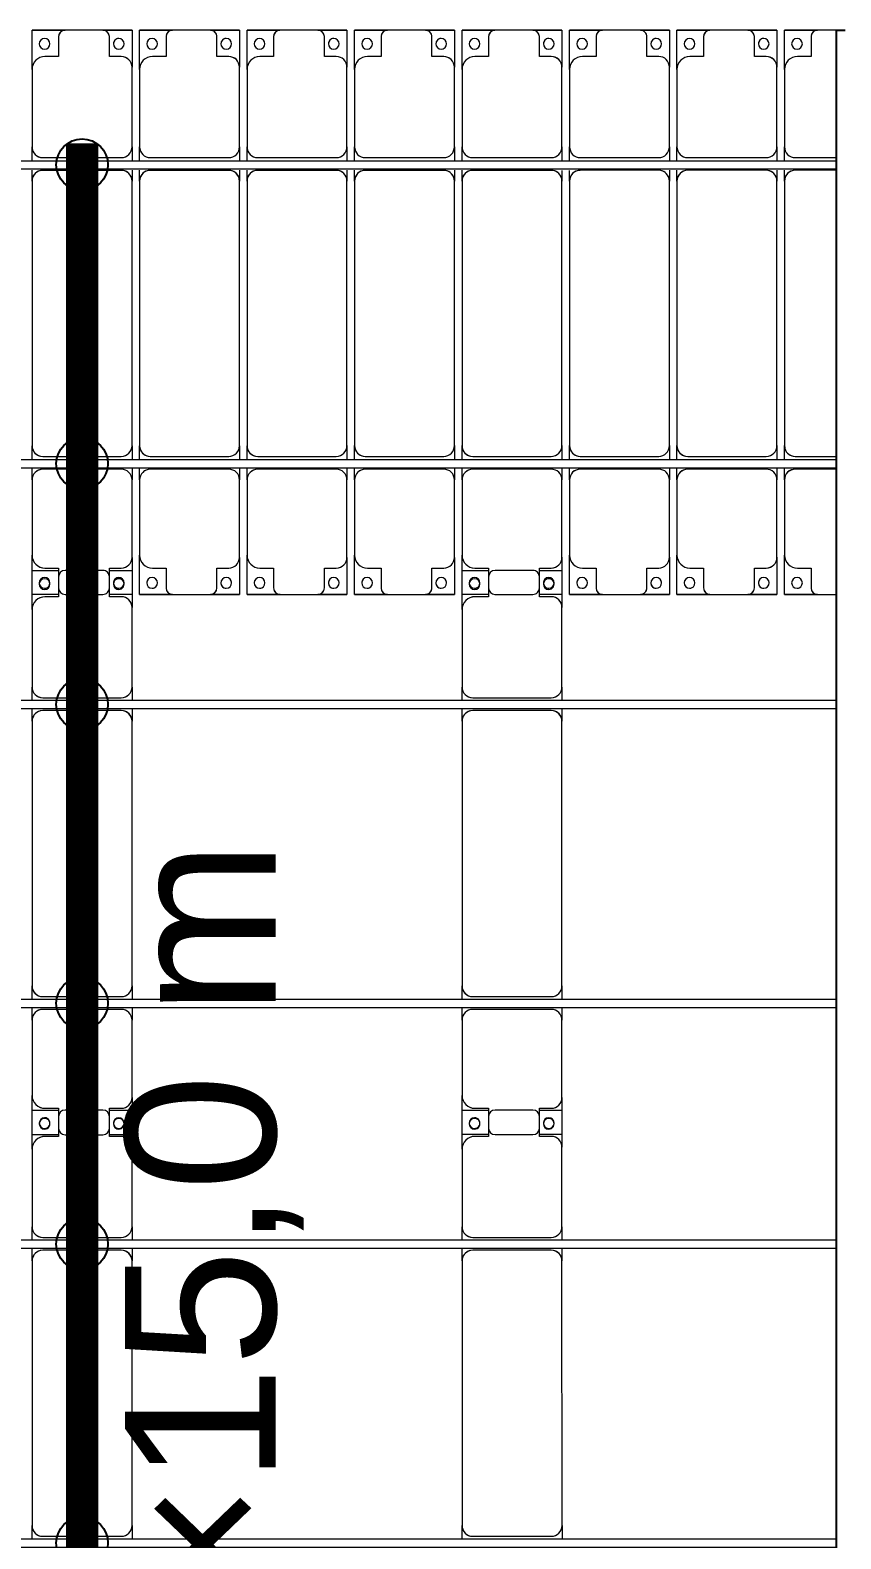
# Model space of a CAD drawing. Header units: millimetres. Extents: x -496478 to -186190, y -204059 to -87354.
# Drawn here: x -460983 to -457212, y -117364 to -110347 of the extents above; entities that cross this region are included whole.
import ezdxf

# ---------------------------------------------------------------- set-up
doc = ezdxf.new("R2010")
doc.units = ezdxf.units.MM
for name, color, linetype, lineweight in [('A-DETL-MBND', 5, 'Continuous', 9), ('A-GENM', 13, 'Continuous', 9), ('S-BEAM', 12, 'Continuous', 9)]:
    doc.layers.add(name, color=color, linetype=linetype, lineweight=lineweight)
doc.layers.add('GC-GHI CHU', color=2, linetype='Continuous')
doc.layers.add('GC-HOP 40x60 GIA CUONG', color=1, linetype='Continuous')
doc.styles.add('GC_VN', font='arial.ttf')

# ---------------------------------------------------------------- blocks, each defined once
blk = doc.blocks.new('Dầm C52 - Dầm C52-24915-BỐ TRÍ KHUNG KẾT CẤU BÈ PIN 01')
at = {"layer": 'S-BEAM', "color": 1}
for p, q in [((79450.1, 20), (85410.1, 20)), ((85410.1, -20), (79450.1, -20))]:
    blk.add_line(p, q, dxfattribs=at)
blk = doc.blocks.new('Dai phao do pin - DẢI PHAO ĐỠ PIN-V105-BỐ TRÍ KHUNG KẾT CẤU BÈ PIN 01')
at = {"layer": 'A-DETL-MBND', "color": 8}
for p, q in [((64578, 241.6), (64639.7, 241.6)), ((65870.3, 241.6), (64639.7, 241.6)), ((65870.3, 241.6), (65928, 241.6)), ((65968, 241.6), (66029.7, 241.6)), ((66389.7, 241.6), (66029.7, 241.6)), ((66389.7, 241.6), (66572.2, 241.6)), ((66457.8, 241.6), (66640.3, 241.6)), ((66457.8, 118.2), (66457.8, 241.6)), ((66572.2, 241.6), (66572.2, 118.2)), ((66990.3, 241.6), (66640.3, 241.6)), ((66990.3, 241.6), (67048, 241.6)), ((67088, 241.6), (67149.7, 241.6)), ((68380.3, 241.6), (67149.7, 241.6)), ((68380.3, 241.6), (68438, 241.6)), ((68478, 241.6), (68539.7, 241.6)), ((68899.7, 241.6), (68539.7, 241.6)), ((68899.7, 241.6), (69082.2, 241.6)), ((69082.2, 241.6), (69082.2, 118.2)), ((64589.7, 191.6), (64589.7, -173.4)), ((65920.3, -173.4), (65920.3, 191.6)), ((65979.7, 191.6), (65979.7, -173.4)), ((66449.7, 118.2), (66449.7, 181.6)), ((66580.3, 181.6), (66580.3, 118.2)), ((67040.3, -173.4), (67040.3, 191.6)), ((67099.7, 191.6), (67099.7, -173.4)), ((68430.3, -173.4), (68430.3, 191.6)), ((68489.7, 191.6), (68489.7, -173.4)), ((68959.7, 118.2), (68959.7, 181.6)), ((66542.2, 118.2), (66449.7, 118.2)), ((66457.8, 88.2), (66457.8, -88.2)), ((66580.3, 118.2), (66487.8, 118.2)), ((66572.2, -88.2), (66572.2, 88.2)), ((69052.2, 118.2), (68959.7, 118.2)), ((69082.2, -88.2), (69082.2, 88.2)), ((66449.7, -173.4), (66449.7, -118.2)), ((66449.7, -118.2), (66542.2, -118.2)), ((66457.8, -223.4), (66457.8, -118.2)), ((66487.8, -118.2), (66580.3, -118.2)), ((66572.2, -118.2), (66572.2, -223.4)), ((66580.3, -118.2), (66580.3, -173.4)), ((68959.7, -173.4), (68959.7, -118.2)), ((68959.7, -118.2), (69052.2, -118.2)), ((69082.2, -118.2), (69082.2, -223.4)), ((64639.7, -223.4), (64578, -223.4)), ((64639.7, -223.4), (65870.3, -223.4)), ((65928, -223.4), (65870.3, -223.4)), ((66029.7, -223.4), (65968, -223.4)), ((66029.7, -223.4), (66399.7, -223.4)), ((66572.2, -223.4), (66399.7, -223.4)), ((66630.3, -223.4), (66457.8, -223.4)), ((66630.3, -223.4), (66990.3, -223.4)), ((67048, -223.4), (66990.3, -223.4)), ((67149.7, -223.4), (67088, -223.4)), ((67149.7, -223.4), (68380.3, -223.4)), ((68438, -223.4), (68380.3, -223.4)), ((68539.7, -223.4), (68478, -223.4)), ((68539.7, -223.4), (68909.7, -223.4)), ((69082.2, -223.4), (68909.7, -223.4))]:
    blk.add_line(p, q, dxfattribs=at)
for centre, radius, start, end in [((64639.7, 191.6), 50, 90, 180), ((64639.7, 191.6), 50, 105, 180), ((65870.3, 191.6), 50, 0, 90), ((65870.3, 191.6), 50, 15, 90), ((66029.7, 191.6), 50, 90, 180), ((66029.7, 191.6), 50, 135, 180), ((66389.7, 181.6), 60, 0, 90), ((66389.7, 181.6), 60, 0, 45), ((66640.3, 181.6), 60, 90, 180), ((66640.3, 181.6), 60, 135, 180), ((66990.3, 191.6), 50, 0, 90), ((66990.3, 191.6), 50, 0, 45), ((67149.7, 191.6), 50, 90, 180), ((67149.7, 191.6), 50, 156.03087, 180), ((67149.7, 191.6), 50, 105, 150), ((68380.3, 191.6), 50, 0, 90), ((68380.3, 191.6), 50, 15, 90), ((68539.7, 191.6), 50, 90, 180), ((68539.7, 191.6), 50, 135, 180), ((68899.7, 181.6), 60, 0, 90), ((68899.7, 181.6), 60, 0, 45), ((66508.6, 183.2), 25, 0, 180), ((66508.6, 183.2), 25, 180, 0), ((66511.4, 183.2), 25, 0, 180), ((66511.4, 183.2), 25, 180, 0), ((66511.4, 183.2), 25, 180, 195), ((69018.6, 183.2), 25, 0, 180), ((69018.6, 183.2), 25, 180, 360), ((66487.8, 88.2), 30, 90, 180), ((66542.2, 88.2), 30, 360, 90), ((69052.2, 88.2), 30, 0, 90), ((66487.8, -88.2), 30, 180, 270), ((66508.6, -161.8), 25, 0, 180), ((66511.4, -161.8), 25, 0, 180), ((66511.4, -161.8), 25, 120, 180), ((66511.4, -161.8), 25, 75, 105), ((66508.6, -161.8), 25, 75, 90), ((66542.2, -88.2), 30, 270, 360), ((69018.6, -161.8), 25, 0, 180), ((69018.6, -161.8), 25, 60, 90), ((69052.2, -88.2), 30, 270, 0), ((64639.7, -173.4), 50, 180, 270), ((64639.7, -173.4), 50, 180, 270), ((65870.3, -173.4), 50, 270, 0), ((65870.3, -173.4), 50, 285, 0), ((66029.7, -173.4), 50, 180, 270), ((66029.7, -173.4), 50, 180, 225), ((66399.7, -173.4), 50, 270, 0), ((66399.7, -173.4), 50, 315, 0), ((66508.6, -161.8), 25, 180, 0), ((66511.4, -161.8), 25, 180, 360), ((66508.6, -161.8), 25, 30, 45), ((66508.6, -161.8), 25, 0, 15), ((66630.3, -173.4), 50, 180, 270), ((66630.3, -173.4), 50, 180, 225), ((66990.3, -173.4), 50, 270, 0), ((66990.3, -173.4), 50, 315, 360), ((67149.7, -173.4), 50, 180, 270), ((67149.7, -173.4), 50, 180, 270), ((68380.3, -173.4), 50, 270, 0), ((68380.3, -173.4), 50, 285, 0), ((68539.7, -173.4), 50, 180, 270), ((68539.7, -173.4), 50, 180, 225), ((68909.7, -173.4), 50, 270, 360), ((68909.7, -173.4), 50, 315, 360), ((69018.6, -161.8), 25, 180, 0), ((69018.6, -161.8), 25, 30, 45), ((69018.6, -161.8), 25, 0, 15)]:
    blk.add_arc(centre, radius, start, end, dxfattribs=at)
blk = doc.blocks.new('Dai phao do pin - DẢI PHAO ĐỠ PIN-V106-BỐ TRÍ KHUNG KẾT CẤU BÈ PIN 01')
at = {"layer": 'A-DETL-MBND', "color": 8}
for p, q in [((64578, 241.6), (64639.7, 241.6)), ((65870.3, 241.6), (64639.7, 241.6)), ((65870.3, 241.6), (65928, 241.6)), ((65968, 241.6), (66029.7, 241.6)), ((66389.7, 241.6), (66029.7, 241.6)), ((66389.7, 241.6), (66572.2, 241.6)), ((66457.8, 241.6), (66640.3, 241.6)), ((66457.8, 118.2), (66457.8, 241.6)), ((66572.2, 241.6), (66572.2, 118.2)), ((66990.3, 241.6), (66640.3, 241.6)), ((66990.3, 241.6), (67048, 241.6)), ((67088, 241.6), (67149.7, 241.6)), ((68380.3, 241.6), (67149.7, 241.6)), ((68380.3, 241.6), (68438, 241.6)), ((68478, 241.6), (68539.7, 241.6)), ((68899.7, 241.6), (68539.7, 241.6)), ((68899.7, 241.6), (69082.2, 241.6)), ((69082.2, 241.6), (69082.2, 118.2)), ((64589.7, 191.6), (64589.7, -173.4)), ((65920.3, -173.4), (65920.3, 191.6)), ((65979.7, 191.6), (65979.7, -173.4)), ((66449.7, 118.2), (66449.7, 181.6)), ((66580.3, 181.6), (66580.3, 118.2)), ((67040.3, -173.4), (67040.3, 191.6)), ((67099.7, 191.6), (67099.7, -173.4)), ((68430.3, -173.4), (68430.3, 191.6)), ((68489.7, 191.6), (68489.7, -173.4)), ((68959.7, 118.2), (68959.7, 181.6)), ((66542.2, 118.2), (66449.7, 118.2)), ((66457.8, 88.2), (66457.8, -88.2)), ((66580.3, 118.2), (66487.8, 118.2)), ((66572.2, -88.2), (66572.2, 88.2)), ((69052.2, 118.2), (68959.7, 118.2)), ((69082.2, -88.2), (69082.2, 88.2)), ((66449.7, -173.4), (66449.7, -118.2)), ((66449.7, -118.2), (66542.2, -118.2)), ((66457.8, -223.4), (66457.8, -118.2)), ((66487.8, -118.2), (66580.3, -118.2)), ((66572.2, -118.2), (66572.2, -223.4)), ((66580.3, -118.2), (66580.3, -173.4)), ((68959.7, -173.4), (68959.7, -118.2)), ((68959.7, -118.2), (69052.2, -118.2)), ((69082.2, -118.2), (69082.2, -223.4)), ((64639.7, -223.4), (64578, -223.4)), ((64639.7, -223.4), (65870.3, -223.4)), ((65928, -223.4), (65870.3, -223.4)), ((66029.7, -223.4), (65968, -223.4)), ((66029.7, -223.4), (66399.7, -223.4)), ((66572.2, -223.4), (66399.7, -223.4)), ((66630.3, -223.4), (66457.8, -223.4)), ((66630.3, -223.4), (66990.3, -223.4)), ((67048, -223.4), (66990.3, -223.4)), ((67149.7, -223.4), (67088, -223.4)), ((67149.7, -223.4), (68380.3, -223.4)), ((68438, -223.4), (68380.3, -223.4)), ((68539.7, -223.4), (68478, -223.4)), ((68539.7, -223.4), (68909.7, -223.4)), ((69082.2, -223.4), (68909.7, -223.4))]:
    blk.add_line(p, q, dxfattribs=at)
for centre, radius, start, end in [((64639.7, 191.6), 50, 90, 180), ((64639.7, 191.6), 50, 105, 180), ((65870.3, 191.6), 50, 0, 90), ((65870.3, 191.6), 50, 15, 90), ((66029.7, 191.6), 50, 90, 180), ((66029.7, 191.6), 50, 135, 180), ((66389.7, 181.6), 60, 0, 90), ((66389.7, 181.6), 60, 0, 45), ((66640.3, 181.6), 60, 90, 180), ((66640.3, 181.6), 60, 135, 180), ((66990.3, 191.6), 50, 0, 90), ((66990.3, 191.6), 50, 0, 45), ((67149.7, 191.6), 50, 90, 180), ((67149.7, 191.6), 50, 155.95135, 180), ((67149.7, 191.6), 50, 105, 150), ((68380.3, 191.6), 50, 0, 90), ((68380.3, 191.6), 50, 15, 90), ((68539.7, 191.6), 50, 90, 180), ((68539.7, 191.6), 50, 135, 180), ((68899.7, 181.6), 60, 0, 90), ((68899.7, 181.6), 60, 0, 45), ((66508.6, 183.2), 25, 0, 180), ((66508.6, 183.2), 25, 180, 0), ((66511.4, 183.2), 25, 0, 180), ((66511.4, 183.2), 25, 180, 0), ((66511.4, 183.2), 25, 180, 195), ((69018.6, 183.2), 25, 0, 180), ((69018.6, 183.2), 25, 180, 360), ((66487.8, 88.2), 30, 90, 180), ((66542.2, 88.2), 30, 360, 90), ((69052.2, 88.2), 30, 0, 90), ((66487.8, -88.2), 30, 180, 270), ((66508.6, -161.8), 25, 0, 180), ((66511.4, -161.8), 25, 0, 180), ((66511.4, -161.8), 25, 120, 180), ((66511.4, -161.8), 25, 75, 105), ((66508.6, -161.8), 25, 75, 90), ((66542.2, -88.2), 30, 270, 360), ((69018.6, -161.8), 25, 0, 180), ((69018.6, -161.8), 25, 60, 90), ((69052.2, -88.2), 30, 270, 0), ((64639.7, -173.4), 50, 180, 270), ((64639.7, -173.4), 50, 180, 270), ((65870.3, -173.4), 50, 270, 0), ((65870.3, -173.4), 50, 285, 0), ((66029.7, -173.4), 50, 180, 270), ((66029.7, -173.4), 50, 180, 225), ((66399.7, -173.4), 50, 270, 0), ((66399.7, -173.4), 50, 315, 0), ((66508.6, -161.8), 25, 180, 0), ((66511.4, -161.8), 25, 180, 360), ((66508.6, -161.8), 25, 30, 45), ((66508.6, -161.8), 25, 0, 15), ((66630.3, -173.4), 50, 180, 270), ((66630.3, -173.4), 50, 180, 225), ((66990.3, -173.4), 50, 270, 0), ((66990.3, -173.4), 50, 315, 360), ((67149.7, -173.4), 50, 180, 270), ((67149.7, -173.4), 50, 180, 270), ((68380.3, -173.4), 50, 270, 0), ((68380.3, -173.4), 50, 285, 0), ((68539.7, -173.4), 50, 180, 270), ((68539.7, -173.4), 50, 180, 225), ((68909.7, -173.4), 50, 270, 360), ((68909.7, -173.4), 50, 315, 360), ((69018.6, -161.8), 25, 180, 0), ((69018.6, -161.8), 25, 30, 45), ((69018.6, -161.8), 25, 0, 15)]:
    blk.add_arc(centre, radius, start, end, dxfattribs=at)
blk = doc.blocks.new('Dải phao đi lại kèm đỡ invester - DẢI PHAO ĐI LẠI-V120-BỐ TRÍ KHUNG KẾT CẤU BÈ PIN 01')
at = {"layer": 'A-DETL-MBND', "color": 8}
for p, q in [((3758.4, 1312.2), (3911.8, 1312.2)), ((3758.4, 1129.7), (3758.4, 1312.2)), ((3911.8, 1312.2), (3758.4, 1312.2)), ((3881.8, 1282.2), (3881.8, 1189.7)), ((4088.2, 1312.2), (3911.8, 1312.2)), ((4088.2, 1312.2), (4223.4, 1312.2)), ((4223.4, 1312.2), (4088.2, 1312.2)), ((4118.2, 1189.7), (4118.2, 1282.2)), ((4223.4, 1312.2), (4223.4, 1139.7)), ((4258.4, 1312.2), (4411.8, 1312.2)), ((4258.4, 1129.7), (4258.4, 1312.2)), ((4411.8, 1312.2), (4258.4, 1312.2)), ((4381.8, 1282.2), (4381.8, 1189.7)), ((4588.2, 1312.2), (4411.8, 1312.2)), ((4588.2, 1312.2), (4723.4, 1312.2)), ((4723.4, 1312.2), (4588.2, 1312.2)), ((4618.2, 1189.7), (4618.2, 1282.2)), ((4723.4, 1312.2), (4723.4, 1139.7)), ((4758.4, 1312.2), (4911.8, 1312.2)), ((4758.4, 1129.7), (4758.4, 1312.2)), ((4911.8, 1312.2), (4758.4, 1312.2)), ((4881.8, 1282.2), (4881.8, 1189.7)), ((5088.2, 1312.2), (4911.8, 1312.2)), ((5088.2, 1312.2), (5223.4, 1312.2)), ((5223.4, 1312.2), (5088.2, 1312.2)), ((5118.2, 1189.7), (5118.2, 1282.2)), ((5223.4, 1312.2), (5223.4, 1139.7)), ((5258.4, 1312.2), (5411.8, 1312.2)), ((5258.4, 1129.7), (5258.4, 1312.2)), ((5411.8, 1312.2), (5258.4, 1312.2)), ((5381.8, 1282.2), (5381.8, 1189.7)), ((5588.2, 1312.2), (5411.8, 1312.2)), ((5588.2, 1312.2), (5723.4, 1312.2)), ((5723.4, 1312.2), (5588.2, 1312.2)), ((5618.2, 1189.7), (5618.2, 1282.2)), ((5723.4, 1312.2), (5723.4, 1139.7)), ((5758.4, 1312.2), (5911.8, 1312.2)), ((5758.4, 1129.7), (5758.4, 1312.2)), ((5911.8, 1312.2), (5758.4, 1312.2)), ((5881.8, 1282.2), (5881.8, 1189.7)), ((6088.2, 1312.2), (5911.8, 1312.2)), ((6088.2, 1312.2), (6223.4, 1312.2)), ((6223.4, 1312.2), (6088.2, 1312.2)), ((6118.2, 1189.7), (6118.2, 1282.2)), ((6223.4, 1312.2), (6223.4, 1139.7)), ((6258.4, 1312.2), (6411.8, 1312.2)), ((6258.4, 1129.7), (6258.4, 1312.2)), ((6411.8, 1312.2), (6258.4, 1312.2)), ((6381.8, 1282.2), (6381.8, 1189.7)), ((6588.2, 1312.2), (6411.8, 1312.2)), ((6588.2, 1312.2), (6723.4, 1312.2)), ((6723.4, 1312.2), (6588.2, 1312.2)), ((6618.2, 1189.7), (6618.2, 1282.2)), ((6723.4, 1312.2), (6723.4, 1139.7)), ((6758.4, 1312.2), (6911.8, 1312.2)), ((6758.4, 1129.7), (6758.4, 1312.2)), ((6911.8, 1312.2), (6758.4, 1312.2)), ((6881.8, 1282.2), (6881.8, 1189.7)), ((7088.2, 1312.2), (6911.8, 1312.2)), ((7088.2, 1312.2), (7223.4, 1312.2)), ((7223.4, 1312.2), (7088.2, 1312.2)), ((7118.2, 1189.7), (7118.2, 1282.2)), ((7223.4, 1312.2), (7223.4, 1139.7)), ((7258.4, 1312.2), (7411.8, 1312.2)), ((7258.4, 1129.7), (7258.4, 1312.2)), ((7411.8, 1312.2), (7258.4, 1312.2)), ((7381.8, 1282.2), (7381.8, 1189.7)), ((7500, 1312.2), (7411.8, 1312.2)), ((3758.4, 1129.7), (3758.4, 769.7)), ((3881.8, 1189.7), (3818.4, 1189.7)), ((4173.4, 1189.7), (4118.2, 1189.7)), ((4223.4, 769.7), (4223.4, 1139.7)), ((4258.4, 1129.7), (4258.4, 769.7)), ((4381.8, 1189.7), (4318.4, 1189.7)), ((4673.4, 1189.7), (4618.2, 1189.7)), ((4723.4, 769.7), (4723.4, 1139.7)), ((4758.4, 1129.7), (4758.4, 769.7)), ((4881.8, 1189.7), (4818.4, 1189.7)), ((5173.4, 1189.7), (5118.2, 1189.7)), ((5223.4, 769.7), (5223.4, 1139.7)), ((5258.4, 1129.7), (5258.4, 769.7)), ((5381.8, 1189.7), (5318.4, 1189.7)), ((5673.4, 1189.7), (5618.2, 1189.7)), ((5723.4, 769.7), (5723.4, 1139.7)), ((5758.4, 1129.7), (5758.4, 769.7)), ((5881.8, 1189.7), (5818.4, 1189.7)), ((6173.4, 1189.7), (6118.2, 1189.7)), ((6223.4, 769.7), (6223.4, 1139.7)), ((6258.4, 1129.7), (6258.4, 769.7)), ((6381.8, 1189.7), (6318.4, 1189.7)), ((6673.4, 1189.7), (6618.2, 1189.7)), ((6723.4, 769.7), (6723.4, 1139.7)), ((6758.4, 1129.7), (6758.4, 769.7)), ((6881.8, 1189.7), (6818.4, 1189.7)), ((7173.4, 1189.7), (7118.2, 1189.7)), ((7223.4, 769.7), (7223.4, 1139.7)), ((7258.4, 1129.7), (7258.4, 769.7)), ((7381.8, 1189.7), (7318.4, 1189.7)), ((3758.4, 705.3), (3758.4, 769.7)), ((3808.4, 719.7), (4173.4, 719.7)), ((4223.4, 769.7), (4223.4, 705.3)), ((4258.4, 705.3), (4258.4, 769.7)), ((4308.4, 719.7), (4673.4, 719.7)), ((4723.4, 769.7), (4723.4, 705.3)), ((4758.4, 705.3), (4758.4, 769.7)), ((4808.4, 719.7), (5173.4, 719.7)), ((5223.4, 769.7), (5223.4, 705.3)), ((5258.4, 705.3), (5258.4, 769.7)), ((5308.4, 719.7), (5673.4, 719.7)), ((5723.4, 769.7), (5723.4, 705.3)), ((5758.4, 705.3), (5758.4, 769.7)), ((5808.4, 719.7), (6173.4, 719.7)), ((6223.4, 769.7), (6223.4, 705.3)), ((6258.4, 705.3), (6258.4, 769.7)), ((6308.4, 719.7), (6673.4, 719.7)), ((6723.4, 769.7), (6723.4, 705.3)), ((6758.4, 705.3), (6758.4, 769.7)), ((6808.4, 719.7), (7173.4, 719.7)), ((7223.4, 769.7), (7223.4, 705.3)), ((7258.4, 705.3), (7258.4, 769.7)), ((7308.4, 719.7), (7500, 719.7)), ((3758.4, 610.3), (3758.4, 660.4)), ((4173.4, 660.3), (3808.4, 660.3)), ((4223.4, 660.4), (4223.4, 610.3)), ((4258.4, 610.3), (4258.4, 660.4)), ((4673.4, 660.3), (4308.4, 660.3)), ((4723.4, 660.4), (4723.4, 610.3)), ((4758.4, 610.3), (4758.4, 660.4)), ((5173.4, 660.3), (4808.4, 660.3)), ((5223.4, 660.4), (5223.4, 610.3)), ((5258.4, 610.3), (5258.4, 660.4)), ((5673.4, 660.3), (5308.4, 660.3)), ((5723.4, 660.4), (5723.4, 610.3)), ((5758.4, 610.3), (5758.4, 660.4)), ((6173.4, 660.3), (5808.4, 660.3)), ((6223.4, 660.3), (6223.4, 610.3)), ((6258.4, 610.3), (6258.4, 660.3)), ((6673.4, 660.3), (6308.4, 660.3)), ((6723.4, 660.3), (6723.4, 610.3)), ((6758.4, 610.3), (6758.4, 660.3)), ((7173.4, 660.3), (6808.4, 660.3)), ((7223.4, 660.3), (7223.4, 610.3)), ((7258.4, 610.3), (7258.4, 660.3)), ((7500, 660.3), (7308.4, 660.3)), ((3758.4, 610.3), (3758.4, -620.3)), ((4223.4, -620.3), (4223.4, 610.3)), ((4258.4, 610.3), (4258.4, -620.3)), ((4723.4, -620.3), (4723.4, 610.3)), ((4758.4, 610.3), (4758.4, -620.3)), ((5223.4, -620.3), (5223.4, 610.3)), ((5258.4, 610.3), (5258.4, -620.3)), ((5723.4, -620.3), (5723.4, 610.3)), ((5758.4, 610.3), (5758.4, -620.3)), ((6223.4, -620.3), (6223.4, 610.3)), ((6258.4, 610.3), (6258.4, -620.3)), ((6723.4, -620.3), (6723.4, 610.3)), ((6758.4, 610.3), (6758.4, -620.3)), ((7223.4, -620.3), (7223.4, 610.3)), ((7258.4, 610.3), (7258.4, -620.3)), ((3758.4, -684.7), (3758.4, -620.3)), ((4223.4, -620.3), (4223.4, -684.7)), ((4258.4, -684.7), (4258.4, -620.3)), ((4723.4, -620.3), (4723.4, -684.7)), ((4758.4, -684.7), (4758.4, -620.3)), ((5223.4, -620.3), (5223.4, -684.7)), ((5258.4, -684.7), (5258.4, -620.3)), ((5723.4, -620.3), (5723.4, -684.7)), ((5758.4, -684.7), (5758.4, -620.3)), ((6223.4, -620.3), (6223.4, -684.7)), ((6258.4, -684.7), (6258.4, -620.3)), ((6723.4, -620.3), (6723.4, -684.7)), ((6758.4, -684.7), (6758.4, -620.3)), ((7223.4, -620.3), (7223.4, -684.7)), ((7258.4, -684.7), (7258.4, -620.3)), ((3808.4, -670.3), (4173.4, -670.3)), ((4308.4, -670.3), (4673.4, -670.3)), ((4808.4, -670.3), (5173.4, -670.3)), ((5308.4, -670.3), (5673.4, -670.3)), ((5808.4, -670.3), (6173.4, -670.3)), ((6308.4, -670.3), (6673.4, -670.3)), ((6808.4, -670.3), (7173.4, -670.3)), ((7308.4, -670.3), (7500, -670.3)), ((3758.4, -779.7), (3758.4, -724.7)), ((4173.4, -729.7), (3808.4, -729.7)), ((4223.4, -724.7), (4223.4, -779.7)), ((4258.4, -779.7), (4258.4, -724.7)), ((4673.4, -729.7), (4308.4, -729.7)), ((4723.4, -724.7), (4723.4, -779.7)), ((4758.4, -779.7), (4758.4, -724.7)), ((5173.4, -729.7), (4808.4, -729.7)), ((5223.4, -724.7), (5223.4, -779.7)), ((5258.4, -779.7), (5258.4, -724.7)), ((5673.4, -729.7), (5308.4, -729.7)), ((5723.4, -724.7), (5723.4, -779.7)), ((5758.4, -779.7), (5758.4, -724.7)), ((6173.4, -729.7), (5808.4, -729.7)), ((6223.4, -724.7), (6223.4, -779.7)), ((6258.4, -779.7), (6258.4, -724.7)), ((6673.4, -729.7), (6308.4, -729.7)), ((6723.4, -724.7), (6723.4, -779.7)), ((6758.4, -779.7), (6758.4, -724.7)), ((7173.4, -729.7), (6808.4, -729.7)), ((7223.4, -724.7), (7223.4, -779.7)), ((7258.4, -779.7), (7258.4, -724.7)), ((7500, -729.7), (7308.4, -729.7)), ((3758.4, -779.7), (3758.4, -1129.7)), ((4223.4, -1139.7), (4223.4, -779.7)), ((4258.4, -779.7), (4258.4, -1129.7)), ((4723.4, -1139.7), (4723.4, -779.7)), ((4758.4, -779.7), (4758.4, -1129.7)), ((5223.4, -1139.7), (5223.4, -779.7)), ((5258.4, -779.7), (5258.4, -1129.7)), ((5723.4, -1139.7), (5723.4, -779.7)), ((5758.4, -779.7), (5758.4, -1129.7)), ((6223.4, -1139.7), (6223.4, -779.7)), ((6258.4, -779.7), (6258.4, -1129.7)), ((6723.4, -1139.7), (6723.4, -779.7)), ((6758.4, -779.7), (6758.4, -1129.7)), ((7223.4, -1139.7), (7223.4, -779.7)), ((7258.4, -779.7), (7258.4, -1129.7)), ((3758.4, -1312.2), (3758.4, -1129.7)), ((3818.4, -1189.7), (3881.8, -1189.7)), ((3881.8, -1189.7), (3881.8, -1282.2)), ((4118.2, -1282.2), (4118.2, -1189.7)), ((4118.2, -1189.7), (4173.4, -1189.7)), ((4223.4, -1139.7), (4223.4, -1312.2)), ((4258.4, -1312.2), (4258.4, -1129.7)), ((4318.4, -1189.7), (4381.8, -1189.7)), ((4381.8, -1189.7), (4381.8, -1282.2)), ((4618.2, -1282.2), (4618.2, -1189.7)), ((4618.2, -1189.7), (4673.4, -1189.7)), ((4723.4, -1139.7), (4723.4, -1312.2)), ((4758.4, -1312.2), (4758.4, -1129.7)), ((4818.4, -1189.7), (4881.8, -1189.7)), ((4881.8, -1189.7), (4881.8, -1282.2)), ((5118.2, -1282.2), (5118.2, -1189.7)), ((5118.2, -1189.7), (5173.4, -1189.7)), ((5223.4, -1139.7), (5223.4, -1312.2)), ((5258.4, -1312.2), (5258.4, -1129.7)), ((5318.4, -1189.7), (5381.8, -1189.7)), ((5381.8, -1189.7), (5381.8, -1282.2)), ((5618.2, -1282.2), (5618.2, -1189.7)), ((5618.2, -1189.7), (5673.4, -1189.7)), ((5723.4, -1139.7), (5723.4, -1312.2)), ((5758.4, -1312.2), (5758.4, -1129.7)), ((5818.4, -1189.7), (5881.8, -1189.7)), ((5881.8, -1189.7), (5881.8, -1282.2)), ((6118.2, -1282.2), (6118.2, -1189.7)), ((6118.2, -1189.7), (6173.4, -1189.7)), ((6223.4, -1139.7), (6223.4, -1312.2)), ((6258.4, -1312.2), (6258.4, -1129.7)), ((6318.4, -1189.7), (6381.8, -1189.7)), ((6381.8, -1189.7), (6381.8, -1282.2)), ((6618.2, -1282.2), (6618.2, -1189.7)), ((6618.2, -1189.7), (6673.4, -1189.7)), ((6723.4, -1139.7), (6723.4, -1312.2)), ((6758.4, -1312.2), (6758.4, -1129.7)), ((6818.4, -1189.7), (6881.8, -1189.7)), ((6881.8, -1189.7), (6881.8, -1282.2)), ((7118.2, -1282.2), (7118.2, -1189.7)), ((7118.2, -1189.7), (7173.4, -1189.7)), ((7223.4, -1139.7), (7223.4, -1312.2)), ((7258.4, -1312.2), (7258.4, -1129.7)), ((7318.4, -1189.7), (7381.8, -1189.7)), ((7381.8, -1189.7), (7381.8, -1282.2)), ((3881.8, -1312.2), (3758.4, -1312.2)), ((3911.8, -1312.2), (4088.2, -1312.2)), ((4223.4, -1312.2), (4118.2, -1312.2)), ((4411.8, -1312.2), (4258.4, -1312.2)), ((4258.4, -1312.2), (4411.8, -1312.2)), ((4411.8, -1312.2), (4588.2, -1312.2)), ((4723.4, -1312.2), (4588.2, -1312.2)), ((4588.2, -1312.2), (4723.4, -1312.2)), ((4911.8, -1312.2), (4758.4, -1312.2)), ((4758.4, -1312.2), (4911.8, -1312.2)), ((4911.8, -1312.2), (5088.2, -1312.2)), ((5223.4, -1312.2), (5088.2, -1312.2)), ((5088.2, -1312.2), (5223.4, -1312.2)), ((5411.8, -1312.2), (5258.4, -1312.2)), ((5258.4, -1312.2), (5411.8, -1312.2)), ((5411.8, -1312.2), (5588.2, -1312.2)), ((5723.4, -1312.2), (5588.2, -1312.2)), ((5588.2, -1312.2), (5723.4, -1312.2)), ((5881.8, -1312.2), (5758.4, -1312.2)), ((5911.8, -1312.2), (6088.2, -1312.2)), ((6223.4, -1312.2), (6118.2, -1312.2)), ((6411.8, -1312.2), (6258.4, -1312.2)), ((6258.4, -1312.2), (6411.8, -1312.2)), ((6411.8, -1312.2), (6588.2, -1312.2)), ((6723.4, -1312.2), (6588.2, -1312.2)), ((6588.2, -1312.2), (6723.4, -1312.2)), ((6911.8, -1312.2), (6758.4, -1312.2)), ((6758.4, -1312.2), (6911.8, -1312.2)), ((6911.8, -1312.2), (7088.2, -1312.2)), ((7223.4, -1312.2), (7088.2, -1312.2)), ((7088.2, -1312.2), (7223.4, -1312.2)), ((7411.8, -1312.2), (7258.4, -1312.2)), ((7258.4, -1312.2), (7411.8, -1312.2)), ((7411.8, -1312.2), (7500, -1312.2))]:
    blk.add_line(p, q, dxfattribs=at)
for centre, radius, start, end in [((3816.8, 1248.6), 25, 90, 270), ((3816.8, 1248.6), 25, 270, 90), ((3911.8, 1282.2), 30, 90, 180), ((3911.8, 1282.2), 30, 90, 165), ((3911.8, 1282.2), 30, 90, 105), ((3911.8, 1282.2), 30, 90, 105), ((4088.2, 1282.2), 30, 360, 90), ((4088.2, 1282.2), 30, 75, 90), ((4088.2, 1282.2), 30, 15, 90), ((4088.2, 1282.2), 30, 75, 90), ((4161.8, 1248.6), 25, 90, 270), ((4161.8, 1248.6), 25, 120, 135), ((4161.8, 1248.6), 25, 90, 105), ((4161.8, 1248.6), 25, 270, 90), ((4316.8, 1248.6), 25, 90, 270), ((4316.8, 1248.6), 25, 270, 90), ((4411.8, 1282.2), 30, 90, 180), ((4411.8, 1282.2), 30, 90, 165), ((4411.8, 1282.2), 30, 90, 105), ((4411.8, 1282.2), 30, 90, 105), ((4588.2, 1282.2), 30, 360, 90), ((4588.2, 1282.2), 30, 75, 90), ((4588.2, 1282.2), 30, 15, 90), ((4588.2, 1282.2), 30, 75, 90), ((4661.8, 1248.6), 25, 90, 270), ((4661.8, 1248.6), 25, 120, 135), ((4661.8, 1248.6), 25, 90, 105), ((4661.8, 1248.6), 25, 270, 90), ((4816.8, 1248.6), 25, 90, 270), ((4816.8, 1248.6), 25, 270, 90), ((4911.8, 1282.2), 30, 90, 180), ((4911.8, 1282.2), 30, 90, 165), ((4911.8, 1282.2), 30, 90, 105), ((4911.8, 1282.2), 30, 90, 105), ((5088.2, 1282.2), 30, 360, 90), ((5088.2, 1282.2), 30, 75, 90), ((5088.2, 1282.2), 30, 15, 90), ((5088.2, 1282.2), 30, 75, 90), ((5161.8, 1248.6), 25, 90, 270), ((5161.8, 1248.6), 25, 120, 135), ((5161.8, 1248.6), 25, 90, 105), ((5161.8, 1248.6), 25, 270, 90), ((5316.8, 1248.6), 25, 90, 270), ((5316.8, 1248.6), 25, 270, 90), ((5411.8, 1282.2), 30, 90, 180), ((5411.8, 1282.2), 30, 90, 165), ((5411.8, 1282.2), 30, 90, 105), ((5411.8, 1282.2), 30, 90, 105), ((5588.2, 1282.2), 30, 360, 90), ((5588.2, 1282.2), 30, 75, 90), ((5588.2, 1282.2), 30, 15, 90), ((5588.2, 1282.2), 30, 75, 90), ((5661.8, 1248.6), 25, 90, 270), ((5661.8, 1248.6), 25, 120, 135), ((5661.8, 1248.6), 25, 90, 105), ((5661.8, 1248.6), 25, 270, 90), ((5816.8, 1248.6), 25, 90, 270), ((5816.8, 1248.6), 25, 270, 90), ((5911.8, 1282.2), 30, 90, 180), ((5911.8, 1282.2), 30, 90, 165), ((5911.8, 1282.2), 30, 90, 105), ((5911.8, 1282.2), 30, 90, 105), ((6088.2, 1282.2), 30, 360, 90), ((6088.2, 1282.2), 30, 75, 90), ((6088.2, 1282.2), 30, 15, 90), ((6088.2, 1282.2), 30, 75, 90), ((6161.8, 1248.6), 25, 90, 270), ((6161.8, 1248.6), 25, 120, 135), ((6161.8, 1248.6), 25, 90, 105), ((6161.8, 1248.6), 25, 270, 90), ((6316.8, 1248.6), 25, 90, 270), ((6316.8, 1248.6), 25, 270, 90), ((6411.8, 1282.2), 30, 90, 180), ((6411.8, 1282.2), 30, 90, 165), ((6411.8, 1282.2), 30, 90, 105), ((6411.8, 1282.2), 30, 90, 105), ((6588.2, 1282.2), 30, 360, 90), ((6588.2, 1282.2), 30, 75, 90), ((6588.2, 1282.2), 30, 15, 90), ((6588.2, 1282.2), 30, 75, 90), ((6661.8, 1248.6), 25, 90, 270), ((6661.8, 1248.6), 25, 120, 135), ((6661.8, 1248.6), 25, 90, 105), ((6661.8, 1248.6), 25, 270, 90), ((6816.8, 1248.6), 25, 90, 270), ((6816.8, 1248.6), 25, 270, 90), ((6911.8, 1282.2), 30, 90, 180), ((6911.8, 1282.2), 30, 90, 165), ((6911.8, 1282.2), 30, 90, 105), ((6911.8, 1282.2), 30, 90, 105), ((7088.2, 1282.2), 30, 360, 90), ((7088.2, 1282.2), 30, 75, 90), ((7088.2, 1282.2), 30, 15, 90), ((7088.2, 1282.2), 30, 75, 90), ((7161.8, 1248.6), 25, 90, 270), ((7161.8, 1248.6), 25, 120, 135), ((7161.8, 1248.6), 25, 90, 105), ((7161.8, 1248.6), 25, 270, 90), ((7316.8, 1248.6), 25, 90, 270), ((7316.8, 1248.6), 25, 270, 90), ((7411.8, 1282.2), 30, 90, 180), ((7411.8, 1282.2), 30, 90, 165), ((7411.8, 1282.2), 30, 90, 105), ((7411.8, 1282.2), 30, 90, 105), ((4161.8, 1248.6), 25, 150, 180), ((4661.8, 1248.6), 25, 150, 180), ((5161.8, 1248.6), 25, 150, 180), ((5661.8, 1248.6), 25, 150, 180), ((6161.8, 1248.6), 25, 150, 180), ((6661.8, 1248.6), 25, 150, 180), ((7161.8, 1248.6), 25, 150, 180), ((3818.4, 1129.7), 60, 90, 180), ((3818.4, 1129.7), 60, 90, 135), ((4173.4, 1139.7), 50, 0, 90), ((4173.4, 1139.7), 50, 45, 90), ((4318.4, 1129.7), 60, 90, 180), ((4318.4, 1129.7), 60, 90, 135), ((4673.4, 1139.7), 50, 0, 90), ((4673.4, 1139.7), 50, 45, 90), ((4818.4, 1129.7), 60, 90, 180), ((4818.4, 1129.7), 60, 90, 135), ((5173.4, 1139.7), 50, 360, 90), ((5173.4, 1139.7), 50, 45, 90), ((5318.4, 1129.7), 60, 90, 180), ((5318.4, 1129.7), 60, 90, 135), ((5673.4, 1139.7), 50, 0, 90), ((5673.4, 1139.7), 50, 45, 90), ((5818.4, 1129.7), 60, 90, 180), ((5818.4, 1129.7), 60, 90, 135), ((6173.4, 1139.7), 50, 0, 90), ((6173.4, 1139.7), 50, 45, 90), ((6318.4, 1129.7), 60, 90, 180), ((6318.4, 1129.7), 60, 90, 135), ((6673.4, 1139.7), 50, 360, 90), ((6673.4, 1139.7), 50, 45, 90), ((6818.4, 1129.7), 60, 90, 180), ((6818.4, 1129.7), 60, 90, 135), ((7173.4, 1139.7), 50, 0, 90), ((7173.4, 1139.7), 50, 45, 90), ((7318.4, 1129.7), 60, 90, 180), ((7318.4, 1129.7), 60, 90, 135), ((3808.4, 769.7), 50, 180, 270), ((3808.4, 769.7), 50, 225, 270), ((4173.4, 769.7), 50, 270, 0), ((4173.4, 769.7), 50, 270, 315), ((4308.4, 769.7), 50, 180, 270), ((4308.4, 769.7), 50, 225, 270), ((4673.4, 769.7), 50, 270, 0), ((4673.4, 769.7), 50, 270, 315), ((4808.4, 769.7), 50, 180, 270), ((4808.4, 769.7), 50, 225, 270), ((5173.4, 769.7), 50, 270, 0), ((5173.4, 769.7), 50, 270, 315), ((5308.4, 769.7), 50, 180, 270), ((5308.4, 769.7), 50, 225, 270), ((5673.4, 769.7), 50, 270, 0), ((5673.4, 769.7), 50, 270, 315), ((5808.4, 769.7), 50, 180, 270), ((5808.4, 769.7), 50, 225, 270), ((6173.4, 769.7), 50, 270, 360), ((6173.4, 769.7), 50, 270, 315), ((6308.4, 769.7), 50, 180, 270), ((6308.4, 769.7), 50, 225, 270), ((6673.4, 769.7), 50, 270, 0), ((6673.4, 769.7), 50, 270, 315), ((6808.4, 769.7), 50, 180, 270), ((6808.4, 769.7), 50, 225, 270), ((7173.4, 769.7), 50, 270, 0), ((7173.4, 769.7), 50, 270, 315), ((7308.4, 769.7), 50, 180, 270), ((7308.4, 769.7), 50, 225, 270), ((3808.4, 610.3), 50, 90, 180), ((3808.4, 610.3), 50, 105, 180), ((4173.4, 610.3), 50, 360, 90), ((4173.4, 610.3), 50, 15, 90), ((4308.4, 610.3), 50, 90, 180), ((4308.4, 610.3), 50, 105, 180), ((4673.4, 610.3), 50, 360, 90), ((4673.4, 610.3), 50, 15, 90), ((4808.4, 610.3), 50, 90, 180), ((4808.4, 610.3), 50, 105, 180), ((5173.4, 610.3), 50, 360, 90), ((5173.4, 610.3), 50, 15, 90), ((5308.4, 610.3), 50, 90, 180), ((5308.4, 610.3), 50, 105, 180), ((5673.4, 610.3), 50, 360, 90), ((5673.4, 610.3), 50, 15, 90), ((5808.4, 610.3), 50, 90, 180), ((5808.4, 610.3), 50, 105, 180), ((6173.4, 610.3), 50, 360, 90), ((6173.4, 610.3), 50, 15, 90), ((6308.4, 610.3), 50, 90, 180), ((6308.4, 610.3), 50, 105, 180), ((6673.4, 610.3), 50, 360, 90), ((6673.4, 610.3), 50, 15, 90), ((6808.4, 610.3), 50, 90, 180), ((6808.4, 610.3), 50, 105, 180), ((7173.4, 610.3), 50, 360, 90), ((7173.4, 610.3), 50, 15, 90), ((7308.4, 610.3), 50, 90, 180), ((7308.4, 610.3), 50, 105, 180), ((3808.4, -620.3), 50, 180, 270), ((4173.4, -620.3), 50, 270, 0), ((4173.4, -620.3), 50, 270, 0), ((4308.4, -620.3), 50, 180, 270), ((4673.4, -620.3), 50, 270, 0), ((4673.4, -620.3), 50, 270, 0), ((4808.4, -620.3), 50, 180, 270), ((5173.4, -620.3), 50, 270, 0), ((5173.4, -620.3), 50, 270, 0), ((5308.4, -620.3), 50, 180, 270), ((5673.4, -620.3), 50, 270, 0), ((5673.4, -620.3), 50, 270, 0), ((5808.4, -620.3), 50, 180, 270), ((6173.4, -620.3), 50, 270, 0), ((6173.4, -620.3), 50, 270, 0), ((6308.4, -620.3), 50, 180, 270), ((6673.4, -620.3), 50, 270, 360), ((6673.4, -620.3), 50, 270, 360), ((6808.4, -620.3), 50, 180, 270), ((7173.4, -620.3), 50, 270, 360), ((7173.4, -620.3), 50, 270, 360), ((7308.4, -620.3), 50, 180, 270), ((3808.4, -620.3), 50, 195, 270), ((4308.4, -620.3), 50, 195, 270), ((4808.4, -620.3), 50, 195, 270), ((5308.4, -620.3), 50, 195, 270), ((5808.4, -620.3), 50, 195, 270), ((6308.4, -620.3), 50, 195, 270), ((6808.4, -620.3), 50, 195, 270), ((7308.4, -620.3), 50, 195, 270), ((3808.4, -779.7), 50, 90, 180), ((3808.4, -779.7), 50, 90, 135), ((4173.4, -779.7), 50, 360, 90), ((4173.4, -779.7), 50, 45, 90), ((4308.4, -779.7), 50, 90, 180), ((4308.4, -779.7), 50, 90, 135), ((4673.4, -779.7), 50, 360, 90), ((4673.4, -779.7), 50, 45, 90), ((4808.4, -779.7), 50, 90, 180), ((4808.4, -779.7), 50, 90, 135), ((5173.4, -779.7), 50, 360, 90), ((5173.4, -779.7), 50, 45, 90), ((5308.4, -779.7), 50, 90, 180), ((5308.4, -779.7), 50, 90, 135), ((5673.4, -779.7), 50, 360, 90), ((5673.4, -779.7), 50, 45, 90), ((5808.4, -779.7), 50, 90, 180), ((5808.4, -779.7), 50, 90, 135), ((6173.4, -779.7), 50, 360, 90), ((6173.4, -779.7), 50, 45, 90), ((6308.4, -779.7), 50, 90, 180), ((6308.4, -779.7), 50, 90, 135), ((6673.4, -779.7), 50, 360, 90), ((6673.4, -779.7), 50, 45, 90), ((6808.4, -779.7), 50, 90, 180), ((6808.4, -779.7), 50, 90, 135), ((7173.4, -779.7), 50, 360, 90), ((7173.4, -779.7), 50, 45, 90), ((7308.4, -779.7), 50, 90, 180), ((7308.4, -779.7), 50, 90, 135), ((3818.4, -1129.7), 60, 180, 270), ((3818.4, -1129.7), 60, 225, 270), ((4173.4, -1139.7), 50, 270, 360), ((4173.4, -1139.7), 50, 270, 315), ((4318.4, -1129.7), 60, 180, 270), ((4318.4, -1129.7), 60, 225, 270), ((4673.4, -1139.7), 50, 270, 360), ((4673.4, -1139.7), 50, 270, 315), ((4818.4, -1129.7), 60, 180, 270), ((4818.4, -1129.7), 60, 225, 270), ((5173.4, -1139.7), 50, 270, 360), ((5173.4, -1139.7), 50, 270, 315), ((5318.4, -1129.7), 60, 180, 270), ((5318.4, -1129.7), 60, 225, 270), ((5673.4, -1139.7), 50, 270, 360), ((5673.4, -1139.7), 50, 270, 315), ((5818.4, -1129.7), 60, 180, 270), ((5818.4, -1129.7), 60, 225, 270), ((6173.4, -1139.7), 50, 270, 360), ((6173.4, -1139.7), 50, 270, 315), ((6318.4, -1129.7), 60, 180, 270), ((6318.4, -1129.7), 60, 225, 270), ((6673.4, -1139.7), 50, 270, 360), ((6673.4, -1139.7), 50, 270, 315), ((6818.4, -1129.7), 60, 180, 270), ((6818.4, -1129.7), 60, 225, 270), ((7173.4, -1139.7), 50, 270, 360), ((7173.4, -1139.7), 50, 270, 315), ((7318.4, -1129.7), 60, 180, 270), ((7318.4, -1129.7), 60, 225, 270), ((3816.8, -1258.6), 25, 90, 270), ((3816.8, -1258.6), 25, 270, 90), ((4161.8, -1258.6), 25, 90, 270), ((4161.8, -1258.6), 25, 165, 270), ((4161.8, -1258.6), 25, 270, 90), ((4316.8, -1258.6), 25, 90, 270), ((4316.8, -1258.6), 25, 165, 180), ((4316.8, -1258.6), 25, 270, 90), ((4661.8, -1258.6), 25, 90, 270), ((4661.8, -1258.6), 25, 165, 270), ((4661.8, -1258.6), 25, 270, 90), ((4661.8, -1258.6), 25, 0, 15), ((4816.8, -1258.6), 25, 90, 270), ((4816.8, -1258.6), 25, 165, 180), ((4816.8, -1258.6), 25, 270, 90), ((5161.8, -1258.6), 25, 90, 270), ((5161.8, -1258.6), 25, 165, 270), ((5161.8, -1258.6), 25, 270, 90), ((5161.8, -1258.6), 25, 0, 15), ((5316.8, -1258.6), 25, 90, 270), ((5316.8, -1258.6), 25, 165, 180), ((5316.8, -1258.6), 25, 270, 90), ((5661.8, -1258.6), 25, 90, 270), ((5661.8, -1258.6), 25, 165, 270), ((5661.8, -1258.6), 25, 270, 90), ((5661.8, -1258.6), 25, 360, 15), ((5816.8, -1258.6), 25, 90, 270), ((5816.8, -1258.6), 25, 270, 90), ((6161.8, -1258.6), 25, 90, 270), ((6161.8, -1258.6), 25, 165, 270), ((6161.8, -1258.6), 25, 270, 90), ((6316.8, -1258.6), 25, 90, 270), ((6316.8, -1258.6), 25, 165, 180), ((6316.8, -1258.6), 25, 270, 90), ((6661.8, -1258.6), 25, 90, 270), ((6661.8, -1258.6), 25, 165, 270), ((6661.8, -1258.6), 25, 270, 90), ((6661.8, -1258.6), 25, 0, 15), ((6816.8, -1258.6), 25, 90, 270), ((6816.8, -1258.6), 25, 165, 180), ((6816.8, -1258.6), 25, 270, 90), ((7161.8, -1258.6), 25, 90, 270), ((7161.8, -1258.6), 25, 165, 270), ((7161.8, -1258.6), 25, 270, 90), ((7161.8, -1258.6), 25, 360, 15), ((7316.8, -1258.6), 25, 90, 270), ((7316.8, -1258.6), 25, 165, 180), ((7316.8, -1258.6), 25, 270, 90), ((3816.8, -1258.6), 25, 270, 285), ((3911.8, -1282.2), 30, 180, 270), ((4088.2, -1282.2), 30, 270, 0), ((4316.8, -1258.6), 25, 270, 285), ((4411.8, -1282.2), 30, 180, 270), ((4411.8, -1282.2), 30, 195, 270), ((4411.8, -1282.2), 30, 255, 270), ((4411.8, -1282.2), 30, 255, 270), ((4588.2, -1282.2), 30, 270, 360), ((4588.2, -1282.2), 30, 270, 345), ((4588.2, -1282.2), 30, 270, 285), ((4588.2, -1282.2), 30, 270, 285), ((4588.2, -1282.2), 30, 315, 330), ((4588.2, -1282.2), 30, 315, 330), ((4816.8, -1258.6), 25, 270, 285), ((4911.8, -1282.2), 30, 180, 270), ((4911.8, -1282.2), 30, 195, 270), ((4911.8, -1282.2), 30, 255, 270), ((4911.8, -1282.2), 30, 255, 270), ((5088.2, -1282.2), 30, 270, 0), ((5088.2, -1282.2), 30, 270, 345), ((5088.2, -1282.2), 30, 270, 285), ((5088.2, -1282.2), 30, 270, 285), ((5088.2, -1282.2), 30, 315, 330), ((5088.2, -1282.2), 30, 315, 330), ((5316.8, -1258.6), 25, 270, 285), ((5411.8, -1282.2), 30, 180, 270), ((5411.8, -1282.2), 30, 195, 270), ((5411.8, -1282.2), 30, 255, 270), ((5411.8, -1282.2), 30, 255, 270), ((5588.2, -1282.2), 30, 270, 0), ((5588.2, -1282.2), 30, 270, 345), ((5588.2, -1282.2), 30, 270, 285), ((5588.2, -1282.2), 30, 270, 285), ((5588.2, -1282.2), 30, 315, 330), ((5588.2, -1282.2), 30, 315, 330), ((5816.8, -1258.6), 25, 270, 285), ((5911.8, -1282.2), 30, 180, 270), ((6088.2, -1282.2), 30, 270, 0), ((6316.8, -1258.6), 25, 270, 285), ((6411.8, -1282.2), 30, 180, 270), ((6411.8, -1282.2), 30, 195, 270), ((6411.8, -1282.2), 30, 255, 270), ((6411.8, -1282.2), 30, 255, 270), ((6588.2, -1282.2), 30, 270, 0), ((6588.2, -1282.2), 30, 270, 345), ((6588.2, -1282.2), 30, 270, 285), ((6588.2, -1282.2), 30, 270, 285), ((6588.2, -1282.2), 30, 315, 330), ((6588.2, -1282.2), 30, 315, 330), ((6816.8, -1258.6), 25, 270, 285), ((6911.8, -1282.2), 30, 180, 270), ((6911.8, -1282.2), 30, 195, 270), ((6911.8, -1282.2), 30, 255, 270), ((6911.8, -1282.2), 30, 255, 270), ((7088.2, -1282.2), 30, 270, 0), ((7088.2, -1282.2), 30, 270, 345), ((7088.2, -1282.2), 30, 270, 285), ((7088.2, -1282.2), 30, 270, 285), ((7088.2, -1282.2), 30, 315, 330), ((7088.2, -1282.2), 30, 315, 330), ((7316.8, -1258.6), 25, 270, 285), ((7411.8, -1282.2), 30, 180, 270), ((7411.8, -1282.2), 30, 195, 270), ((7411.8, -1282.2), 30, 255, 270), ((7411.8, -1282.2), 30, 255, 270)]:
    blk.add_arc(centre, radius, start, end, dxfattribs=at)
blk = doc.blocks.new('Dầm C52 - Hộp 40x60-25668-BỐ TRÍ KHUNG KẾT CẤU BÈ PIN 01')
at = {"layer": 'S-BEAM', "color": 3, "lineweight": 25}
for p, q in [((-37704.457606, 20), (37704.457606, 20)), ((37704.457606, 20), (37704.457606, -20))]:
    blk.add_line(p, q, dxfattribs=at)
blk = doc.blocks.new('HOBANMONG_BEPIN 1_rvt-1-BỐ TRÍ KHUNG KẾT CẤU BÈ PIN 01')
at = {"layer": 'A-GENM', "lineweight": 9}
for name, p, rotation in [('Dải phao đi lại kèm đỡ invester - DẢI PHAO ĐI LẠI-V120-BỐ TRÍ KHUNG KẾT CẤU BÈ PIN 01', (-464732.5, -111659.3), 0.0007586099545854), ('Dai phao do pin - DẢI PHAO ĐỠ PIN-V106-BỐ TRÍ KHUNG KẾT CẤU BÈ PIN 01', (-460731.5, -181942), 90.00075860989342), ('Dai phao do pin - DẢI PHAO ĐỠ PIN-V105-BỐ TRÍ KHUNG KẾT CẤU BÈ PIN 01', (-458731.5, -181941.9), 90.00075860989342)]:
    blk.add_blockref(name, p, dxfattribs=dict(at, rotation=rotation))
at = {"layer": 'S-BEAM', "lineweight": 9}
for name, p, rotation in [('Dầm C52 - Hộp 40x60-25668-BỐ TRÍ KHUNG KẾT CẤU BÈ PIN 01', (-457212, -148051.5), 90.00075860989166), ('Dầm C52 - Dầm C52-24915-BỐ TRÍ KHUNG KẾT CẤU BÈ PIN 01', (-377782.4, -110972.9), 180.0007586094741), ('Dầm C52 - Dầm C52-24915-BỐ TRÍ KHUNG KẾT CẤU BÈ PIN 01', (-377782.4, -112362.9), 180.0007586094741), ('Dầm C52 - Dầm C52-24915-BỐ TRÍ KHUNG KẾT CẤU BÈ PIN 01', (-377782.3, -113482.9), 180.0007586094741), ('Dầm C52 - Dầm C52-24915-BỐ TRÍ KHUNG KẾT CẤU BÈ PIN 01', (-377782.3, -114872.9), 180.0007586094741), ('Dầm C52 - Dầm C52-24915-BỐ TRÍ KHUNG KẾT CẤU BÈ PIN 01', (-377782.3, -115992.9), 180.0007586094741), ('Dầm C52 - Dầm C52-24915-BỐ TRÍ KHUNG KẾT CẤU BÈ PIN 01', (-377782.3, -117382.9), 180.0007586094741)]:
    blk.add_blockref(name, p, dxfattribs=dict(at, rotation=rotation))

msp = doc.modelspace()

# ---------------------------------------------------------------- linework, layer by layer
at = {"layer": 'GC-HOP 40x60 GIA CUONG', "const_width": 150}
msp.add_lwpolyline([(-460741.1, -125872.9), (-460741.1, -110872.9)], dxfattribs=at)
at = {"layer": 'GC-HOP 40x60 GIA CUONG'}
for centre in [(-460741.1, -110972.9), (-460741.1, -112362.9), (-460741.1, -113482.9), (-460741.1, -114872.9), (-460741.1, -115992.9), (-460741.1, -117382.9)]:
    msp.add_circle(centre, 120, dxfattribs=at)

# ---------------------------------------------------------------- block references
at = {"lineweight": 5}
msp.add_blockref('HOBANMONG_BEPIN 1_rvt-1-BỐ TRÍ KHUNG KẾT CẤU BÈ PIN 01', (0, 0), dxfattribs=at)

# ---------------------------------------------------------------- texts
at = {"layer": 'GC-GHI CHU', "style": 'GC_VN'}
msp.add_text('B1-37: 1×15,0 m', height=700, rotation=90, dxfattribs=at).set_placement((-459841.1, -121372.9))

doc.saveas('drawing.dxf')
